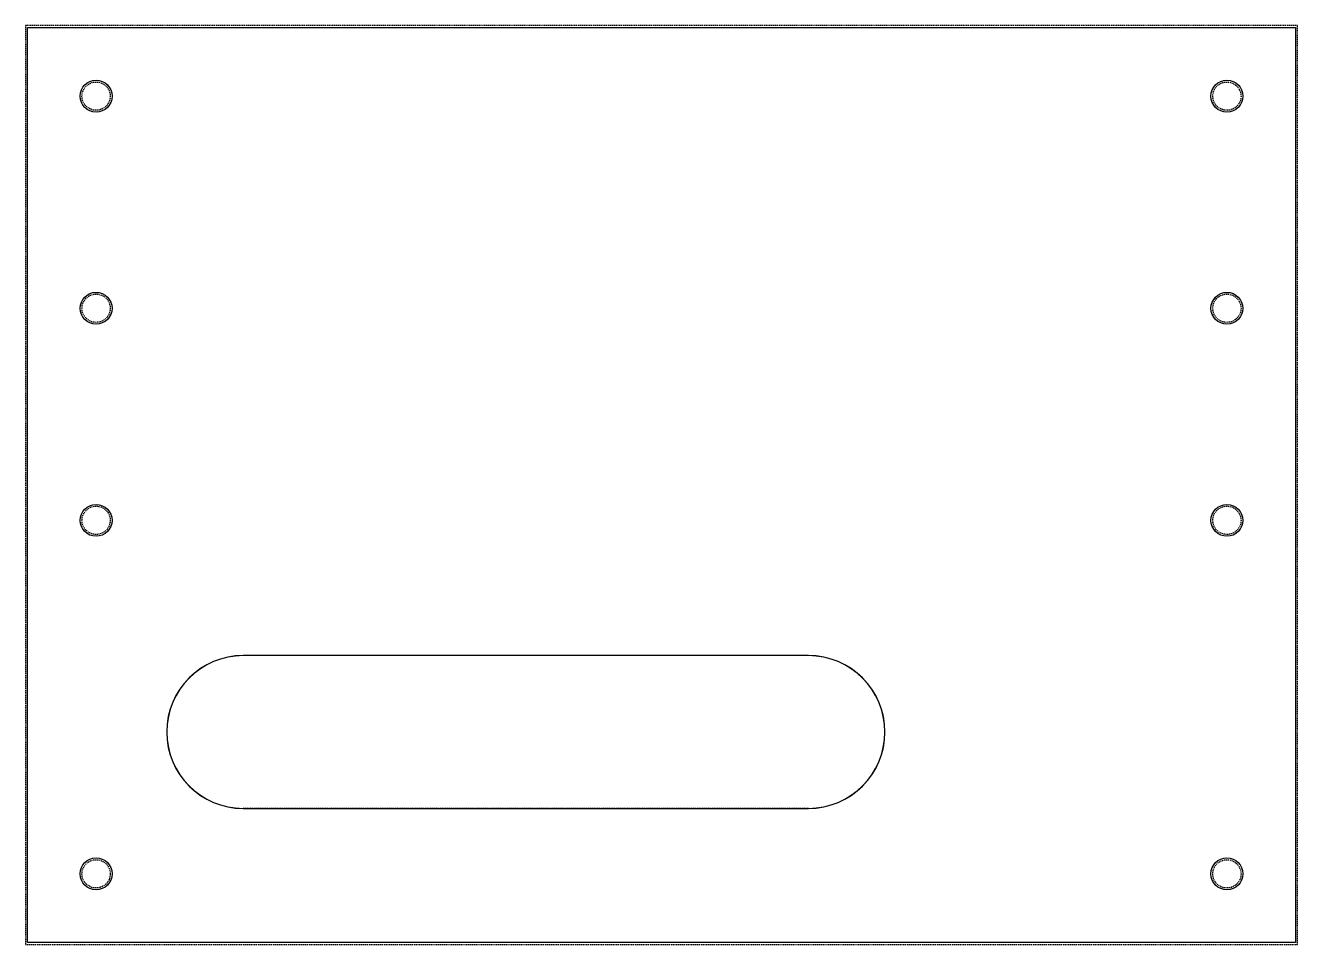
# Model space of a CAD drawing. Extents: x -90 to 90, y -65 to 65.
import ezdxf

# ---------------------------------------------------------------- set-up
doc = ezdxf.new("R2010")
doc.units = 0
doc.linetypes.add('DASHED', pattern=[0.2067, 0.1654, -0.0413])
doc.layers.get('0').update_dxf_attribs({"linetype": 'CONTINUOUS'})

msp = doc.modelspace()

# ---------------------------------------------------------------- linework, layer by layer
at = {"color": 190, "linetype": 'DASHED'}
for p, q in [((90, 65), (-90, 65)), ((-90, 65), (-90, -65)), ((90, -65), (90, 65)), ((20.8, -45.737), (-59.2, -45.737)), ((-90, -65), (90, -65))]:
    msp.add_line(p, q, dxfattribs=at)
msp.add_lwpolyline([(89.7, -64.7), (-89.7, -64.7), (-89.7, 64.7), (89.7, 64.7)], close=True)
msp.add_lwpolyline([(-59.2, -45.747), (20.8, -45.747, 1), (20.8, -24.127), (-59.2, -24.127, 1)], format="xyb", close=True)
msp.add_lwpolyline([(20.8, -45.737, 1), (20.8, -24.137), (-59.2, -24.137, 1), (-59.2, -45.737)], format="xyb")
for centre in [(-80, 55), (80, 55), (-80, 25), (80, 25), (-80, -5), (80, -5), (-80, -55), (80, -55)]:
    msp.add_circle(centre, 2.25)
for centre in [(-80, 55), (80, 55), (-80, 25), (80, 25), (-80, -5), (80, -5), (-80, -55), (80, -55)]:
    msp.add_circle(centre, 2, dxfattribs=at)

doc.saveas('drawing.dxf')
